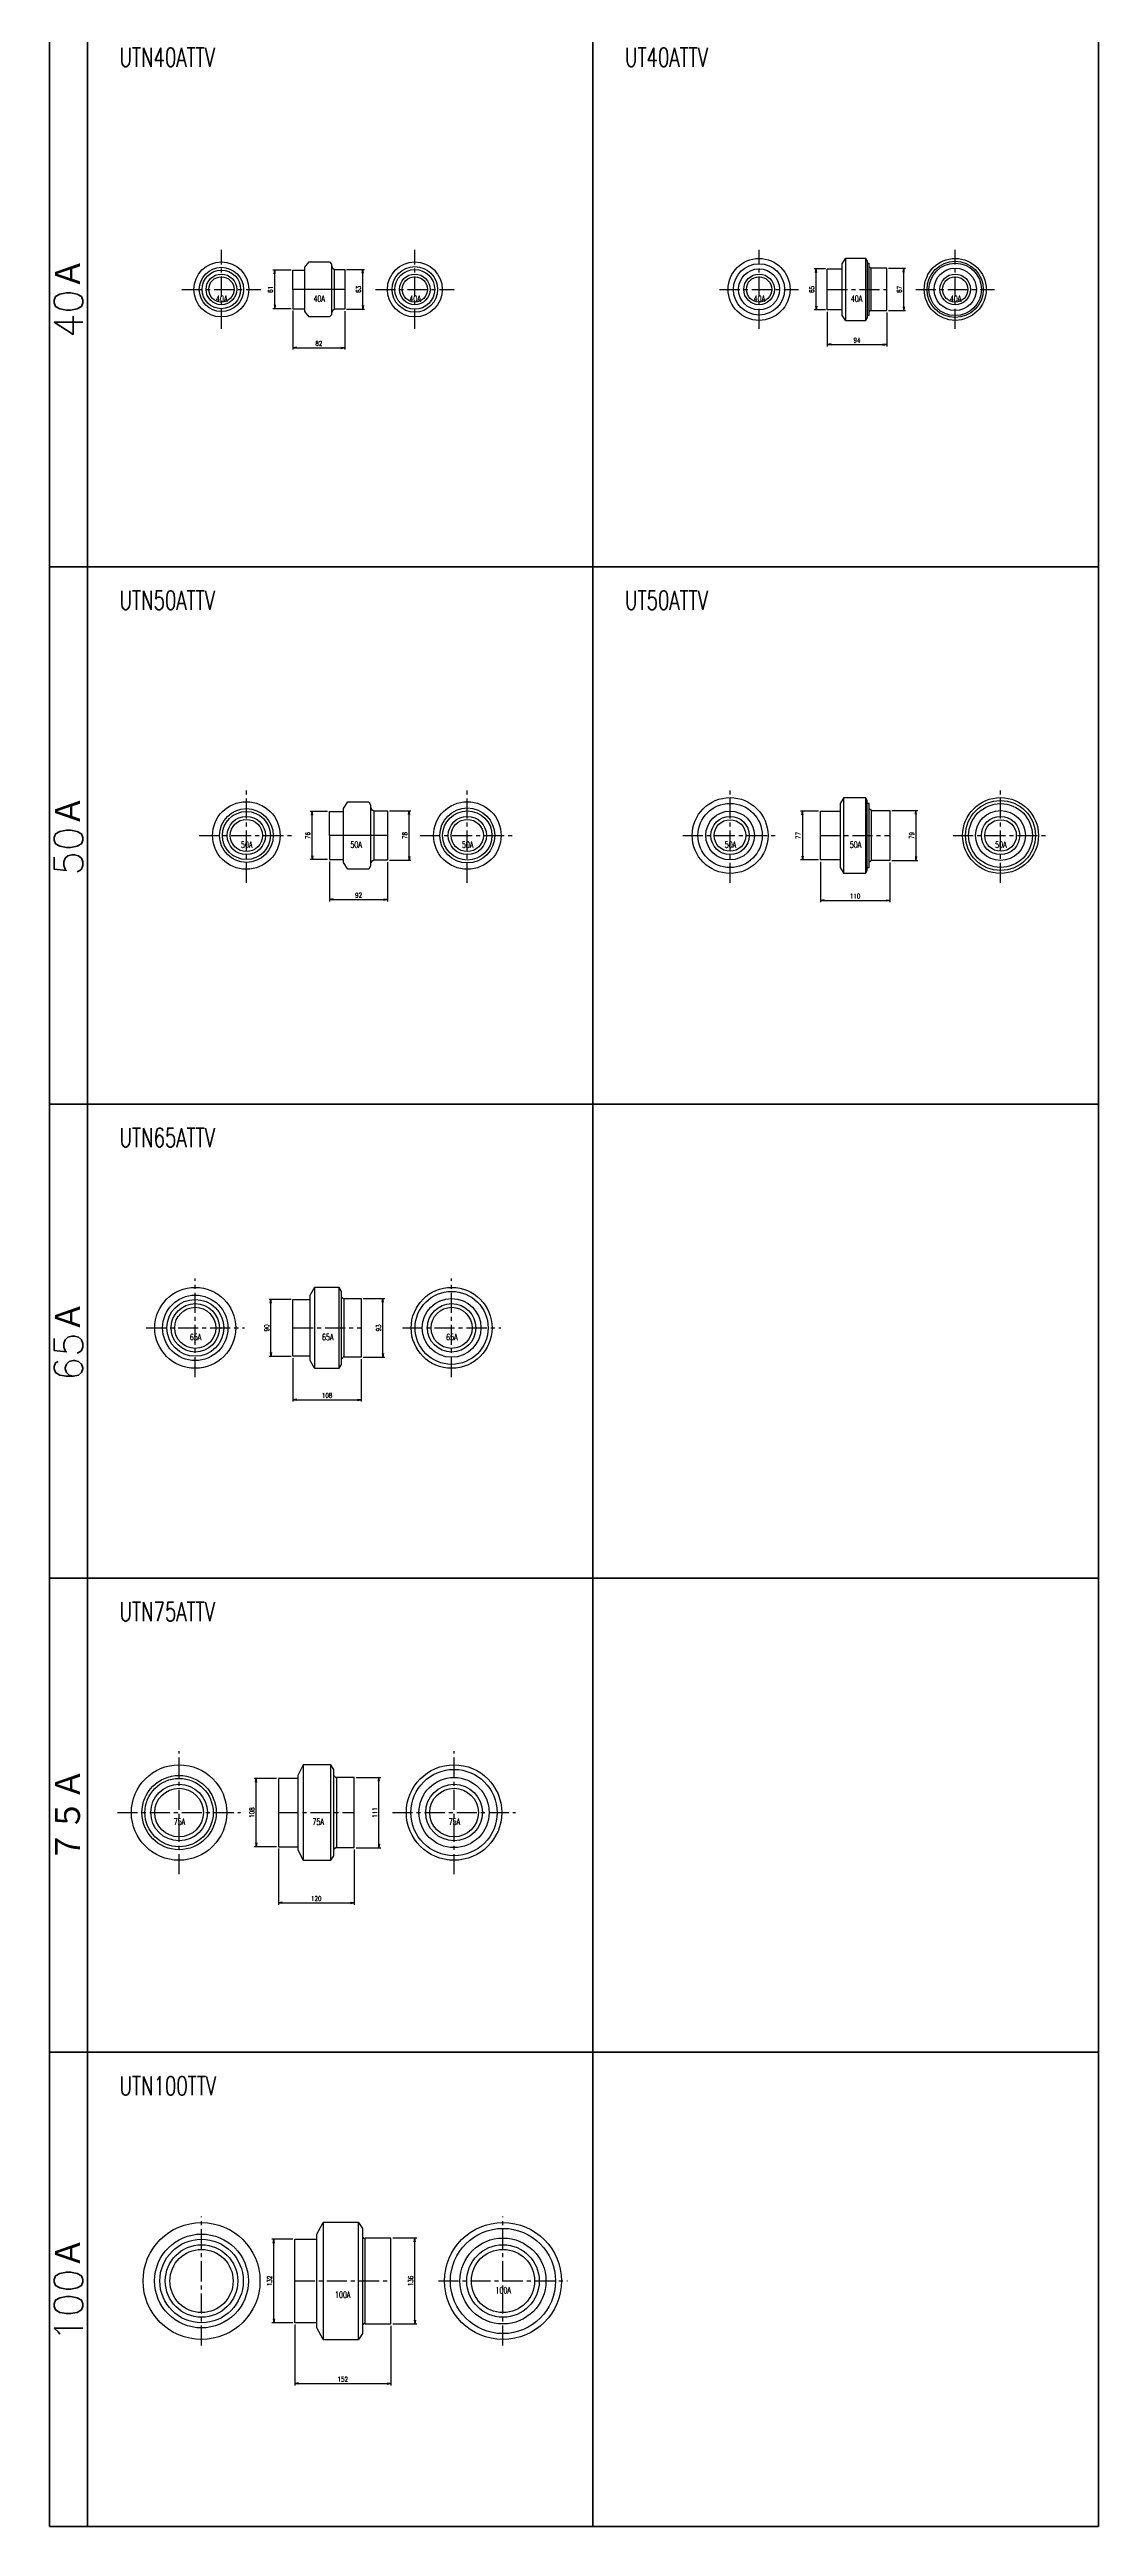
# Model space of a CAD drawing. Header units: millimetres. Extents: x 1711 to 90196, y -23291 to 8516.
# Drawn here: x 9511 to 11171, y -19154 to -15236 of the extents above; entities that cross this region are included whole.
import ezdxf

# ---------------------------------------------------------------- set-up
doc = ezdxf.new("R2010")
doc.units = ezdxf.units.MM
doc.header["$PDMODE"] = 35
doc.linetypes.add('CENTER', pattern=[50.8, 31.75, -6.35, 6.35, -6.35])
for name, color, linetype in [('CEN', 2, 'CENTER'), ('寸法', 2, 'Continuous'), ('配管-CVP', 4, 'Continuous')]:
    doc.layers.add(name, color=color, linetype=linetype)
doc.layers.add('line', color=153, linetype='Continuous', lineweight=50)
doc.styles.add('kpk', font='romans.shx', dxfattribs={"width": 0.7, "bigfont": 'extfont2.shx'})
doc.styles.get("Standard").update_dxf_attribs({"font": 'romans.shx', "bigfont": 'extfont.shx'})
doc.dimstyles.new('KPK-3', dxfattribs={"dimscale": 3, "dimtxt": 2.5, "dimasz": 2, "dimexe": 1, "dimexo": 1, "dimgap": 1, "dimtad": 3, "dimdec": 1, "dimdsep": 46, "dimtxsty": 'kpk', "dimblk": 'OPEN', "dimcen": 2.5, "dimclrd": 2, "dimclre": 2, "dimclrt": 4, "dimadec": 1, "dimazin": 2, "dimtfac": 1, "dimtdec": 1, "dimtmove": 0, "dimatfit": 2, "dimldrblk": 'OPEN', "dimfxl": 0, "dimlwd": -1, "dimlwe": -1, "dimarcsym": 0})

# ---------------------------------------------------------------- blocks, each defined once
blk = doc.blocks.new('_Open')
at = {"color": 0, "linetype": 'ByBlock', "lineweight": -2}
for p, q in [((-1, 0.17), (0, 0)), ((-1, -0.17), (0, 0)), ((0, 0), (-1, 0))]:
    blk.add_line(p, q, dxfattribs=at)
blk = doc.blocks.new('*D3090')
at = {"layer": 'Defpoints', "color": 0, "transparency": 16777216}
for p in [(9867, -15584.5), (9895.9, -15584.5), (9895.9, -15645.5)]:
    blk.add_point(p, dxfattribs=at)
at = {"layer": '寸法', "color": 2, "transparency": 16777216}
for p, q in [((9892.9, -15584.5), (9864, -15584.5)), ((9867, -15639.5), (9867, -15590.5)), ((9892.9, -15645.5), (9864, -15645.5))]:
    blk.add_line(p, q, dxfattribs=at)
at = {"layer": '寸法', "color": 2, "transparency": 16777216, "xscale": 6, "yscale": 6, "zscale": 6}
for p, rotation in [((9867, -15584.5), 90), ((9867, -15645.5), 270)]:
    blk.add_blockref('_Open', p, dxfattribs=dict(at, rotation=rotation))
at = {"layer": '寸法', "color": 4, "transparency": 16777216, "insert": (9860.2, -15615), "char_height": 7.5, "attachment_point": 5, "rotation": 90, "style": 'kpk', "bg_fill": 3, "box_fill_scale": 1.1, "bg_fill_color": 256, "bg_fill_true_color": 13158600, "bg_fill_transparency": 0}
blk.add_mtext('61', dxfattribs=at)
blk = doc.blocks.new('*D3091')
at = {"layer": 'Defpoints', "color": 0, "transparency": 16777216}
for p in [(9977.9, -15583.5), (10006.4, -15583.5), (9977.9, -15646.5)]:
    blk.add_point(p, dxfattribs=at)
at = {"layer": '寸法', "color": 2, "transparency": 16777216}
for p, q in [((9980.9, -15583.5), (10009.4, -15583.5)), ((10006.4, -15640.5), (10006.4, -15589.5)), ((9980.9, -15646.5), (10009.4, -15646.5))]:
    blk.add_line(p, q, dxfattribs=at)
at = {"layer": '寸法', "color": 2, "transparency": 16777216, "xscale": 6, "yscale": 6, "zscale": 6}
for p, rotation in [((10006.4, -15583.5), 90), ((10006.4, -15646.5), 270)]:
    blk.add_blockref('_Open', p, dxfattribs=dict(at, rotation=rotation))
at = {"layer": '寸法', "color": 4, "transparency": 16777216, "insert": (9999.6, -15615), "char_height": 7.5, "attachment_point": 5, "rotation": 90, "style": 'kpk', "bg_fill": 3, "box_fill_scale": 1.1, "bg_fill_color": 256, "bg_fill_true_color": 13158600, "bg_fill_transparency": 0}
blk.add_mtext('63', dxfattribs=at)
blk = doc.blocks.new('*D3092')
at = {"layer": 'Defpoints', "color": 0, "transparency": 16777216}
for p in [(9895.9, -15645.5), (9977.9, -15646.5), (9977.9, -15707.3)]:
    blk.add_point(p, dxfattribs=at)
at = {"layer": '寸法', "color": 2, "transparency": 16777216}
for p, q in [((9895.9, -15648.5), (9895.9, -15710.3)), ((9977.9, -15649.5), (9977.9, -15710.3)), ((9901.9, -15707.3), (9971.9, -15707.3))]:
    blk.add_line(p, q, dxfattribs=at)
at = {"layer": '寸法', "color": 2, "transparency": 16777216, "xscale": 6, "yscale": 6, "zscale": 6, "rotation": 180}
blk.add_blockref('_Open', (9895.9, -15707.3), dxfattribs=at)
at = {"layer": '寸法', "color": 2, "transparency": 16777216, "xscale": 6, "yscale": 6, "zscale": 6}
blk.add_blockref('_Open', (9977.9, -15707.3), dxfattribs=at)
at = {"layer": '寸法', "color": 4, "transparency": 16777216, "insert": (9936.9, -15700.5), "char_height": 7.5, "attachment_point": 5, "style": 'kpk', "bg_fill": 3, "box_fill_scale": 1.1, "bg_fill_color": 256, "bg_fill_true_color": 13158600, "bg_fill_transparency": 0}
blk.add_mtext('82', dxfattribs=at)
blk = doc.blocks.new('*D3093')
at = {"layer": 'Defpoints', "color": 0, "transparency": 16777216}
for p in [(9926.3, -16440.8), (9953.8, -16440.8), (9953.8, -16516.8)]:
    blk.add_point(p, dxfattribs=at)
at = {"layer": '寸法', "color": 2, "transparency": 16777216}
for p, q in [((9950.8, -16440.8), (9923.3, -16440.8)), ((9926.3, -16510.8), (9926.3, -16446.8)), ((9950.8, -16516.8), (9923.3, -16516.8))]:
    blk.add_line(p, q, dxfattribs=at)
at = {"layer": '寸法', "color": 2, "transparency": 16777216, "xscale": 6, "yscale": 6, "zscale": 6}
for p, rotation in [((9926.3, -16440.8), 90), ((9926.3, -16516.8), 270)]:
    blk.add_blockref('_Open', p, dxfattribs=dict(at, rotation=rotation))
at = {"layer": '寸法', "color": 4, "transparency": 16777216, "insert": (9919.5, -16478.8), "char_height": 7.5, "attachment_point": 5, "rotation": 90, "style": 'kpk', "bg_fill": 3, "box_fill_scale": 1.1, "bg_fill_color": 256, "bg_fill_true_color": 13158600, "bg_fill_transparency": 0}
blk.add_mtext('76', dxfattribs=at)
blk = doc.blocks.new('*D3094')
at = {"layer": 'Defpoints', "color": 0, "transparency": 16777216}
for p in [(10045.8, -16439.8), (10079.7, -16439.8), (10045.8, -16517.8)]:
    blk.add_point(p, dxfattribs=at)
at = {"layer": '寸法', "color": 2, "transparency": 16777216}
for p, q in [((10048.8, -16439.8), (10082.7, -16439.8)), ((10079.7, -16511.8), (10079.7, -16445.8)), ((10048.8, -16517.8), (10082.7, -16517.8))]:
    blk.add_line(p, q, dxfattribs=at)
at = {"layer": '寸法', "color": 2, "transparency": 16777216, "xscale": 6, "yscale": 6, "zscale": 6}
for p, rotation in [((10079.7, -16439.8), 90), ((10079.7, -16517.8), 270)]:
    blk.add_blockref('_Open', p, dxfattribs=dict(at, rotation=rotation))
at = {"layer": '寸法', "color": 4, "transparency": 16777216, "insert": (10072.9, -16478.8), "char_height": 7.5, "attachment_point": 5, "rotation": 90, "style": 'kpk', "bg_fill": 3, "box_fill_scale": 1.1, "bg_fill_color": 256, "bg_fill_true_color": 13158600, "bg_fill_transparency": 0}
blk.add_mtext('78', dxfattribs=at)
blk = doc.blocks.new('*D3095')
at = {"layer": 'Defpoints', "color": 0, "transparency": 16777216}
for p in [(9953.8, -16516.8), (10045.8, -16517.8), (10045.8, -16580.1)]:
    blk.add_point(p, dxfattribs=at)
at = {"layer": '寸法', "color": 2, "transparency": 16777216}
for p, q in [((9953.8, -16519.8), (9953.8, -16583.1)), ((10045.8, -16520.8), (10045.8, -16583.1)), ((9959.8, -16580.1), (10039.8, -16580.1))]:
    blk.add_line(p, q, dxfattribs=at)
at = {"layer": '寸法', "color": 2, "transparency": 16777216, "xscale": 6, "yscale": 6, "zscale": 6, "rotation": 180}
blk.add_blockref('_Open', (9953.8, -16580.1), dxfattribs=at)
at = {"layer": '寸法', "color": 2, "transparency": 16777216, "xscale": 6, "yscale": 6, "zscale": 6}
blk.add_blockref('_Open', (10045.8, -16580.1), dxfattribs=at)
at = {"layer": '寸法', "color": 4, "transparency": 16777216, "insert": (9999.8, -16573.3), "char_height": 7.5, "attachment_point": 5, "style": 'kpk', "bg_fill": 3, "box_fill_scale": 1.1, "bg_fill_color": 256, "bg_fill_true_color": 13158600, "bg_fill_transparency": 0}
blk.add_mtext('92', dxfattribs=at)
blk = doc.blocks.new('*D3298')
at = {"layer": 'Defpoints', "color": 0, "transparency": 16777216}
for p in [(9861.1, -17212.7), (9895.9, -17212.7), (9895.9, -17302.7)]:
    blk.add_point(p, dxfattribs=at)
at = {"layer": '寸法', "color": 2, "transparency": 16777216}
for p, q in [((9892.9, -17212.7), (9858.1, -17212.7)), ((9861.1, -17296.7), (9861.1, -17218.7)), ((9892.9, -17302.7), (9858.1, -17302.7))]:
    blk.add_line(p, q, dxfattribs=at)
at = {"layer": '寸法', "color": 2, "transparency": 16777216, "xscale": 6, "yscale": 6, "zscale": 6}
for p, rotation in [((9861.1, -17212.7), 90), ((9861.1, -17302.7), 270)]:
    blk.add_blockref('_Open', p, dxfattribs=dict(at, rotation=rotation))
at = {"layer": '寸法', "color": 4, "transparency": 16777216, "insert": (9854.4, -17257.7), "char_height": 7.5, "attachment_point": 5, "rotation": 90, "style": 'kpk', "bg_fill": 3, "box_fill_scale": 1.1, "bg_fill_color": 256, "bg_fill_true_color": 13158600, "bg_fill_transparency": 0}
blk.add_mtext('90', dxfattribs=at)
blk = doc.blocks.new('*D3299')
at = {"layer": 'Defpoints', "color": 0, "transparency": 16777216}
for p in [(10003.9, -17211.2), (10038.3, -17211.2), (10003.9, -17304.2)]:
    blk.add_point(p, dxfattribs=at)
at = {"layer": '寸法', "color": 2, "transparency": 16777216}
for p, q in [((10006.9, -17211.2), (10041.3, -17211.2)), ((10038.3, -17298.2), (10038.3, -17217.2)), ((10006.9, -17304.2), (10041.3, -17304.2))]:
    blk.add_line(p, q, dxfattribs=at)
at = {"layer": '寸法', "color": 2, "transparency": 16777216, "xscale": 6, "yscale": 6, "zscale": 6}
for p, rotation in [((10038.3, -17211.2), 90), ((10038.3, -17304.2), 270)]:
    blk.add_blockref('_Open', p, dxfattribs=dict(at, rotation=rotation))
at = {"layer": '寸法', "color": 4, "transparency": 16777216, "insert": (10031.5, -17257.7), "char_height": 7.5, "attachment_point": 5, "rotation": 90, "style": 'kpk', "bg_fill": 3, "box_fill_scale": 1.1, "bg_fill_color": 256, "bg_fill_true_color": 13158600, "bg_fill_transparency": 0}
blk.add_mtext('93', dxfattribs=at)
blk = doc.blocks.new('*D3096')
at = {"layer": 'Defpoints', "color": 0, "transparency": 16777216}
for p in [(9895.9, -17302.7), (10003.9, -17304.2), (10003.9, -17371.3)]:
    blk.add_point(p, dxfattribs=at)
at = {"layer": '寸法', "color": 2, "transparency": 16777216}
for p, q in [((9895.9, -17305.7), (9895.9, -17374.3)), ((10003.9, -17307.2), (10003.9, -17374.3)), ((9901.9, -17371.3), (9997.9, -17371.3))]:
    blk.add_line(p, q, dxfattribs=at)
at = {"layer": '寸法', "color": 2, "transparency": 16777216, "xscale": 6, "yscale": 6, "zscale": 6, "rotation": 180}
blk.add_blockref('_Open', (9895.9, -17371.3), dxfattribs=at)
at = {"layer": '寸法', "color": 2, "transparency": 16777216, "xscale": 6, "yscale": 6, "zscale": 6}
blk.add_blockref('_Open', (10003.9, -17371.3), dxfattribs=at)
at = {"layer": '寸法', "color": 4, "transparency": 16777216, "insert": (9949.9, -17364.6), "char_height": 7.5, "attachment_point": 5, "style": 'kpk', "bg_fill": 3, "box_fill_scale": 1.1, "bg_fill_color": 256, "bg_fill_true_color": 13158600, "bg_fill_transparency": 0}
blk.add_mtext('108', dxfattribs=at)
blk = doc.blocks.new('*D3300')
at = {"layer": 'Defpoints', "color": 0, "transparency": 16777216}
for p in [(9872.8, -18078.4), (9992.8, -18079.9), (9992.8, -18167.2)]:
    blk.add_point(p, dxfattribs=at)
at = {"layer": '寸法', "color": 2, "transparency": 16777216}
for p, q in [((9872.8, -18081.4), (9872.8, -18170.2)), ((9992.8, -18082.9), (9992.8, -18170.2)), ((9878.8, -18167.2), (9986.8, -18167.2))]:
    blk.add_line(p, q, dxfattribs=at)
at = {"layer": '寸法', "color": 2, "transparency": 16777216, "xscale": 6, "yscale": 6, "zscale": 6, "rotation": 180}
blk.add_blockref('_Open', (9872.8, -18167.2), dxfattribs=at)
at = {"layer": '寸法', "color": 2, "transparency": 16777216, "xscale": 6, "yscale": 6, "zscale": 6}
blk.add_blockref('_Open', (9992.8, -18167.2), dxfattribs=at)
at = {"layer": '寸法', "color": 4, "transparency": 16777216, "insert": (9932.8, -18160.4), "char_height": 7.5, "attachment_point": 5, "style": 'kpk', "bg_fill": 3, "box_fill_scale": 1.1, "bg_fill_color": 256, "bg_fill_true_color": 13158600, "bg_fill_transparency": 0}
blk.add_mtext('120', dxfattribs=at)
blk = doc.blocks.new('*D3301')
at = {"layer": 'Defpoints', "color": 0, "transparency": 16777216}
for p in [(9837.8, -17970.4), (9872.8, -17970.4), (9872.8, -18078.4)]:
    blk.add_point(p, dxfattribs=at)
at = {"layer": '寸法', "color": 2, "transparency": 16777216}
for p, q in [((9869.8, -17970.4), (9834.8, -17970.4)), ((9837.8, -18072.4), (9837.8, -17976.4)), ((9869.8, -18078.4), (9834.8, -18078.4))]:
    blk.add_line(p, q, dxfattribs=at)
at = {"layer": '寸法', "color": 2, "transparency": 16777216, "xscale": 6, "yscale": 6, "zscale": 6}
for p, rotation in [((9837.8, -17970.4), 90), ((9837.8, -18078.4), 270)]:
    blk.add_blockref('_Open', p, dxfattribs=dict(at, rotation=rotation))
at = {"layer": '寸法', "color": 4, "transparency": 16777216, "insert": (9831, -18024.4), "char_height": 7.5, "attachment_point": 5, "rotation": 90, "style": 'kpk', "bg_fill": 3, "box_fill_scale": 1.1, "bg_fill_color": 256, "bg_fill_true_color": 13158600, "bg_fill_transparency": 0}
blk.add_mtext('108', dxfattribs=at)
blk = doc.blocks.new('*D3302')
at = {"layer": 'Defpoints', "color": 0, "transparency": 16777216}
for p in [(9992.8, -17968.9), (10032.1, -17968.9), (9992.8, -18079.9)]:
    blk.add_point(p, dxfattribs=at)
at = {"layer": '寸法', "color": 2, "transparency": 16777216}
for p, q in [((9995.8, -17968.9), (10035.1, -17968.9)), ((10032.1, -18073.9), (10032.1, -17974.9)), ((9995.8, -18079.9), (10035.1, -18079.9))]:
    blk.add_line(p, q, dxfattribs=at)
at = {"layer": '寸法', "color": 2, "transparency": 16777216, "xscale": 6, "yscale": 6, "zscale": 6}
for p, rotation in [((10032.1, -17968.9), 90), ((10032.1, -18079.9), 270)]:
    blk.add_blockref('_Open', p, dxfattribs=dict(at, rotation=rotation))
at = {"layer": '寸法', "color": 4, "transparency": 16777216, "insert": (10025.4, -18024.4), "char_height": 7.5, "attachment_point": 5, "rotation": 90, "style": 'kpk', "bg_fill": 3, "box_fill_scale": 1.1, "bg_fill_color": 256, "bg_fill_true_color": 13158600, "bg_fill_transparency": 0}
blk.add_mtext('111', dxfattribs=at)
blk = doc.blocks.new('*D3303')
at = {"layer": 'Defpoints', "color": 0, "transparency": 16777216}
for p in [(9898.8, -18831.3), (10050.8, -18833.3), (10050.8, -18927.6)]:
    blk.add_point(p, dxfattribs=at)
at = {"layer": '寸法', "color": 2, "transparency": 16777216}
for p, q in [((9898.8, -18834.3), (9898.8, -18930.6)), ((10050.8, -18836.3), (10050.8, -18930.6)), ((9904.8, -18927.6), (10044.8, -18927.6))]:
    blk.add_line(p, q, dxfattribs=at)
at = {"layer": '寸法', "color": 2, "transparency": 16777216, "xscale": 6, "yscale": 6, "zscale": 6, "rotation": 180}
blk.add_blockref('_Open', (9898.8, -18927.6), dxfattribs=at)
at = {"layer": '寸法', "color": 2, "transparency": 16777216, "xscale": 6, "yscale": 6, "zscale": 6}
blk.add_blockref('_Open', (10050.8, -18927.6), dxfattribs=at)
at = {"layer": '寸法', "color": 4, "transparency": 16777216, "insert": (9974.8, -18920.8), "char_height": 7.5, "attachment_point": 5, "style": 'kpk', "bg_fill": 3, "box_fill_scale": 1.1, "bg_fill_color": 256, "bg_fill_true_color": 13158600, "bg_fill_transparency": 0}
blk.add_mtext('152', dxfattribs=at)
blk = doc.blocks.new('*D3304')
at = {"layer": 'Defpoints', "color": 0, "transparency": 16777216}
for p in [(9865.7, -18699.3), (9898.8, -18699.3), (9898.8, -18831.3)]:
    blk.add_point(p, dxfattribs=at)
at = {"layer": '寸法', "color": 2, "transparency": 16777216}
for p, q in [((9895.8, -18699.3), (9862.7, -18699.3)), ((9865.7, -18825.3), (9865.7, -18705.3)), ((9895.8, -18831.3), (9862.7, -18831.3))]:
    blk.add_line(p, q, dxfattribs=at)
at = {"layer": '寸法', "color": 2, "transparency": 16777216, "xscale": 6, "yscale": 6, "zscale": 6}
for p, rotation in [((9865.7, -18699.3), 90), ((9865.7, -18831.3), 270)]:
    blk.add_blockref('_Open', p, dxfattribs=dict(at, rotation=rotation))
at = {"layer": '寸法', "color": 4, "transparency": 16777216, "insert": (9859, -18765.3), "char_height": 7.5, "attachment_point": 5, "rotation": 90, "style": 'kpk', "bg_fill": 3, "box_fill_scale": 1.1, "bg_fill_color": 256, "bg_fill_true_color": 13158600, "bg_fill_transparency": 0}
blk.add_mtext('132', dxfattribs=at)
blk = doc.blocks.new('*D3305')
at = {"layer": 'Defpoints', "color": 0, "transparency": 16777216}
for p in [(10050.8, -18697.3), (10088.9, -18697.3), (10050.8, -18833.3)]:
    blk.add_point(p, dxfattribs=at)
at = {"layer": '寸法', "color": 2, "transparency": 16777216}
for p, q in [((10053.8, -18697.3), (10091.9, -18697.3)), ((10088.9, -18827.3), (10088.9, -18703.3)), ((10053.8, -18833.3), (10091.9, -18833.3))]:
    blk.add_line(p, q, dxfattribs=at)
at = {"layer": '寸法', "color": 2, "transparency": 16777216, "xscale": 6, "yscale": 6, "zscale": 6}
for p, rotation in [((10088.9, -18697.3), 90), ((10088.9, -18833.3), 270)]:
    blk.add_blockref('_Open', p, dxfattribs=dict(at, rotation=rotation))
at = {"layer": '寸法', "color": 4, "transparency": 16777216, "insert": (10082.2, -18765.3), "char_height": 7.5, "attachment_point": 5, "rotation": 90, "style": 'kpk', "bg_fill": 3, "box_fill_scale": 1.1, "bg_fill_color": 256, "bg_fill_true_color": 13158600, "bg_fill_transparency": 0}
blk.add_mtext('136', dxfattribs=at)
blk = doc.blocks.new('*D3290')
at = {"layer": 'Defpoints', "color": 0, "transparency": 16777216}
for p in [(10723.7, -15582.5), (10741.5, -15582.5), (10741.5, -15647.5)]:
    blk.add_point(p, dxfattribs=at)
at = {"layer": '寸法', "color": 2, "transparency": 16777216}
for p, q in [((10738.5, -15582.5), (10720.7, -15582.5)), ((10723.7, -15641.5), (10723.7, -15588.5)), ((10738.5, -15647.5), (10720.7, -15647.5))]:
    blk.add_line(p, q, dxfattribs=at)
at = {"layer": '寸法', "color": 2, "transparency": 16777216, "xscale": 6, "yscale": 6, "zscale": 6}
for p, rotation in [((10723.7, -15582.5), 90), ((10723.7, -15647.5), 270)]:
    blk.add_blockref('_Open', p, dxfattribs=dict(at, rotation=rotation))
at = {"layer": '寸法', "color": 4, "transparency": 16777216, "insert": (10717, -15615), "char_height": 7.5, "attachment_point": 5, "rotation": 90, "style": 'kpk', "bg_fill": 3, "box_fill_scale": 1.1, "bg_fill_color": 256, "bg_fill_true_color": 13158600, "bg_fill_transparency": 0}
blk.add_mtext('65', dxfattribs=at)
blk = doc.blocks.new('*D3291')
at = {"layer": 'Defpoints', "color": 0, "transparency": 16777216}
for p in [(10835.5, -15581.5), (10862.4, -15581.5), (10835.5, -15648.5)]:
    blk.add_point(p, dxfattribs=at)
at = {"layer": '寸法', "color": 2, "transparency": 16777216}
for p, q in [((10838.5, -15581.5), (10865.4, -15581.5)), ((10862.4, -15642.5), (10862.4, -15587.5)), ((10838.5, -15648.5), (10865.4, -15648.5))]:
    blk.add_line(p, q, dxfattribs=at)
at = {"layer": '寸法', "color": 2, "transparency": 16777216, "xscale": 6, "yscale": 6, "zscale": 6}
for p, rotation in [((10862.4, -15581.5), 90), ((10862.4, -15648.5), 270)]:
    blk.add_blockref('_Open', p, dxfattribs=dict(at, rotation=rotation))
at = {"layer": '寸法', "color": 4, "transparency": 16777216, "insert": (10855.7, -15615), "char_height": 7.5, "attachment_point": 5, "rotation": 90, "style": 'kpk', "bg_fill": 3, "box_fill_scale": 1.1, "bg_fill_color": 256, "bg_fill_true_color": 13158600, "bg_fill_transparency": 0}
blk.add_mtext('67', dxfattribs=at)
blk = doc.blocks.new('*D3292')
at = {"layer": 'Defpoints', "color": 0, "transparency": 16777216}
for p in [(10741.5, -15647.5), (10835.5, -15648.5), (10835.5, -15702.3)]:
    blk.add_point(p, dxfattribs=at)
at = {"layer": '寸法', "color": 2, "transparency": 16777216}
for p, q in [((10741.5, -15650.5), (10741.5, -15705.3)), ((10835.5, -15651.5), (10835.5, -15705.3)), ((10747.5, -15702.3), (10829.5, -15702.3))]:
    blk.add_line(p, q, dxfattribs=at)
at = {"layer": '寸法', "color": 2, "transparency": 16777216, "xscale": 6, "yscale": 6, "zscale": 6, "rotation": 180}
blk.add_blockref('_Open', (10741.5, -15702.3), dxfattribs=at)
at = {"layer": '寸法', "color": 2, "transparency": 16777216, "xscale": 6, "yscale": 6, "zscale": 6}
blk.add_blockref('_Open', (10835.5, -15702.3), dxfattribs=at)
at = {"layer": '寸法', "color": 4, "transparency": 16777216, "insert": (10788.5, -15695.6), "char_height": 7.5, "attachment_point": 5, "style": 'kpk', "bg_fill": 3, "box_fill_scale": 1.1, "bg_fill_color": 256, "bg_fill_true_color": 13158600, "bg_fill_transparency": 0}
blk.add_mtext('94', dxfattribs=at)
blk = doc.blocks.new('*D3293')
at = {"layer": 'Defpoints', "color": 0, "transparency": 16777216}
for p in [(10730.6, -16440.3), (10702.2, -16517.3), (10730.6, -16517.3)]:
    blk.add_point(p, dxfattribs=at)
at = {"layer": '寸法', "color": 2, "transparency": 16777216}
for p, q in [((10727.6, -16440.3), (10699.2, -16440.3)), ((10702.2, -16446.3), (10702.2, -16511.3)), ((10727.6, -16517.3), (10699.2, -16517.3))]:
    blk.add_line(p, q, dxfattribs=at)
at = {"layer": '寸法', "color": 2, "transparency": 16777216, "xscale": 6, "yscale": 6, "zscale": 6}
for p, rotation in [((10702.2, -16440.3), 90), ((10702.2, -16517.3), 270)]:
    blk.add_blockref('_Open', p, dxfattribs=dict(at, rotation=rotation))
at = {"layer": '寸法', "color": 4, "transparency": 16777216, "insert": (10695.5, -16478.8), "char_height": 7.5, "attachment_point": 5, "rotation": 90, "style": 'kpk', "bg_fill": 3, "box_fill_scale": 1.1, "bg_fill_color": 256, "bg_fill_true_color": 13158600, "bg_fill_transparency": 0}
blk.add_mtext('77', dxfattribs=at)
blk = doc.blocks.new('*D3294')
at = {"layer": 'Defpoints', "color": 0, "transparency": 16777216}
for p in [(10840.6, -16439.3), (10840.6, -16518.3), (10881.9, -16518.3)]:
    blk.add_point(p, dxfattribs=at)
at = {"layer": '寸法', "color": 2, "transparency": 16777216}
for p, q in [((10843.6, -16439.3), (10884.9, -16439.3)), ((10881.9, -16445.3), (10881.9, -16512.3)), ((10843.6, -16518.3), (10884.9, -16518.3))]:
    blk.add_line(p, q, dxfattribs=at)
at = {"layer": '寸法', "color": 2, "transparency": 16777216, "xscale": 6, "yscale": 6, "zscale": 6}
for p, rotation in [((10881.9, -16439.3), 90), ((10881.9, -16518.3), 270)]:
    blk.add_blockref('_Open', p, dxfattribs=dict(at, rotation=rotation))
at = {"layer": '寸法', "color": 4, "transparency": 16777216, "insert": (10875.1, -16478.8), "char_height": 7.5, "attachment_point": 5, "rotation": 90, "style": 'kpk', "bg_fill": 3, "box_fill_scale": 1.1, "bg_fill_color": 256, "bg_fill_true_color": 13158600, "bg_fill_transparency": 0}
blk.add_mtext('79', dxfattribs=at)
blk = doc.blocks.new('*D3295')
at = {"layer": 'Defpoints', "color": 0, "transparency": 16777216}
for p in [(10730.6, -16517.3), (10840.6, -16518.3), (10840.6, -16581.4)]:
    blk.add_point(p, dxfattribs=at)
at = {"layer": '寸法', "color": 2, "transparency": 16777216}
for p, q in [((10730.6, -16520.3), (10730.6, -16584.4)), ((10840.6, -16521.3), (10840.6, -16584.4)), ((10736.6, -16581.4), (10834.6, -16581.4))]:
    blk.add_line(p, q, dxfattribs=at)
at = {"layer": '寸法', "color": 2, "transparency": 16777216, "xscale": 6, "yscale": 6, "zscale": 6, "rotation": 180}
blk.add_blockref('_Open', (10730.6, -16581.4), dxfattribs=at)
at = {"layer": '寸法', "color": 2, "transparency": 16777216, "xscale": 6, "yscale": 6, "zscale": 6}
blk.add_blockref('_Open', (10840.6, -16581.4), dxfattribs=at)
at = {"layer": '寸法', "color": 4, "transparency": 16777216, "insert": (10785.6, -16574.6), "char_height": 7.5, "attachment_point": 5, "style": 'kpk', "bg_fill": 3, "box_fill_scale": 1.1, "bg_fill_color": 256, "bg_fill_true_color": 13158600, "bg_fill_transparency": 0}
blk.add_mtext('110', dxfattribs=at)
blk = doc.blocks.new('A$Cf9a6ef9b')
at = {"layer": 'line'}
for p, q in [((60, 0), (60, -7460)), ((860, -100), (860, -7460)), ((0, -4360), (1660, -4360)), ((0, -5210), (1660, -5210)), ((0, -5960), (1660, -5960)), ((0, -6710), (1660, -6710))]:
    blk.add_line(p, q, dxfattribs=at)
blk.add_lwpolyline([(0, 0), (1660, 0), (1660, -7460), (0, -7460), (0, 0), (60, -160)], dxfattribs=at)
at = {"layer": 'line', "char_height": 30, "attachment_point": 4}
for s, insert in [('{\\W0.7;UTN40ATTV}', (110.7, -3554.1)), ('{\\W0.7;UT40ATTV}', (910.7, -3554.1)), ('{\\W0.7;UTN50ATTV}', (110.7, -4413)), ('{\\W0.7;UT50ATTV}', (910.7, -4413)), ('{\\W0.7;UTN65ATTV}', (110.7, -5263)), ('{\\W0.7;UTN75ATTV}', (110.7, -6013)), ('{\\W0.7;UTN100TTV}', (110.7, -6763))]:
    blk.add_mtext(s, dxfattribs=dict(at, insert=insert))
at = {"layer": 'line', "char_height": 45, "attachment_point": 5, "rotation": 90}
for s, insert in [('40Ａ', (30, -3935)), ('50Ａ', (30, -4785)), ('65Ａ', (30, -5585)), ('７５Ａ', (30, -6335)), ('100Ａ', (30, -7085))]:
    blk.add_mtext(s, dxfattribs=dict(at, insert=insert))

msp = doc.modelspace()

# ---------------------------------------------------------------- linework, layer by layer
at = {"layer": 'CEN'}
for p, q in [((9782.6822, -15677.3692), (9782.6822, -15552.6292)), ((10088.7927, -15677.3692), (10088.7927, -15552.6292)), ((10633.5357, -15677.3692), (10633.5357, -15552.6292)), ((10943.9647, -15677.3692), (10943.9647, -15552.6292)), ((9720.3122, -15614.9992), (9845.0522, -15614.9992)), ((10026.4227, -15614.9992), (10151.1627, -15614.9992)), ((10571.1657, -15614.9992), (10695.9057, -15614.9992)), ((10741.512, -15614.9992), (10835.512, -15614.9992)), ((10881.5947, -15614.9992), (11006.3347, -15614.9992)), ((9822.2033, -16553.6749), (9822.2033, -16403.9869)), ((10171.8447, -16553.6749), (10171.8447, -16403.9869)), ((10587.7035, -16553.6749), (10587.7035, -16403.9869)), ((11015.6818, -16553.6749), (11015.6818, -16403.9869)), ((9747.3593, -16478.8309), (9897.0473, -16478.8309)), ((10097.0007, -16478.8309), (10246.6887, -16478.8309)), ((10512.8595, -16478.8309), (10662.5475, -16478.8309)), ((10730.6105, -16478.8309), (10840.6105, -16478.8309)), ((10940.8378, -16478.8309), (11090.5258, -16478.8309)), ((9741.2887, -17335.5104), (9741.2887, -17179.8349)), ((10146.9994, -17335.5104), (10146.9994, -17179.8349)), ((9663.451, -17257.6726), (9819.1265, -17257.6726)), ((9895.9339, -17257.6726), (10003.9339, -17257.6726)), ((10069.1617, -17257.6726), (10224.8372, -17257.6726)), ((9715.7184, -18121.6685), (9715.7184, -17927.0741)), ((10150.8612, -18121.6685), (10150.8612, -17927.0741)), ((9618.4212, -18024.3713), (9813.0156, -18024.3713)), ((9872.8338, -18024.3713), (9992.8338, -18024.3713)), ((10053.564, -18024.3713), (10248.1584, -18024.3713)), ((9751.2428, -18867.4949), (9751.2428, -18663.1708)), ((10228.2852, -18867.4949), (10228.2852, -18663.1708)), ((9898.7581, -18765.3329), (10050.7581, -18765.3329)), ((10126.1231, -18765.3329), (10330.4472, -18765.3329))]:
    msp.add_line(p, q, dxfattribs=at)
at = {"layer": '配管-CVP', "color": 0, "linetype": 'ByBlock'}
for points in [[(10765.1745, -15647.4992), (10741.512, -15647.4992), (10741.512, -15614.9992), (10741.512, -15582.4992), (10765.1745, -15582.4992)], [(10770.5745, -15663.9992), (10765.1745, -15655.4992), (10765.1745, -15574.4992), (10770.5745, -15565.9992)], [(10802.5748, -15663.9992), (10805.1745, -15659.4492), (10805.1745, -15570.5492), (10802.5748, -15565.9992)], [(10805.1745, -15573.4992), (10807.1745, -15573.4992), (10807.1745, -15656.4992), (10805.1745, -15656.4992)], [(10810.6745, -15581.4992), (10807.1745, -15579.3742)], [(10810.6745, -15648.4992), (10807.1745, -15650.6242)], [(10761.7605, -16517.3309), (10730.6105, -16517.3309), (10730.6105, -16478.8309), (10730.6105, -16440.3309), (10761.7605, -16440.3309)], [(10767.7605, -16418.8309), (10761.7605, -16428.0018), (10761.7605, -16529.66), (10767.7605, -16538.8309)], [(10801.7605, -16538.8309), (10804.7605, -16534.0813), (10804.7605, -16423.5305), (10801.7605, -16418.8309)], [(10804.7605, -16529.2809), (10807.6105, -16529.2809), (10807.6105, -16428.3809), (10804.7605, -16428.3809)], [(10811.6105, -16439.3309), (10807.6105, -16436.8309)], [(10811.6105, -16518.3309), (10807.6105, -16520.8309)], [(9929.7711, -17321.6726), (9922.9339, -17309.4226), (9922.9339, -17205.9226), (9929.7711, -17193.6726)], [(9968.9339, -17321.6726), (9972.9339, -17315.4226), (9972.9339, -17199.9227), (9968.9339, -17193.6726)], [(9922.9339, -17302.6726), (9895.9339, -17302.6726), (9895.9339, -17257.6726), (9895.9339, -17212.6726), (9922.9339, -17212.6726)], [(9976.9339, -17212.8226), (9972.9334, -17208.3923)], [(9976.9339, -17302.5226), (9972.9334, -17306.953)], [(9903.8338, -17970.3713), (9872.8338, -17970.3713), (9872.8338, -18024.3713), (9872.8338, -18078.3713), (9903.8338, -18078.3713)], [(9912.3338, -17948.8713), (9903.8338, -17965.6213), (9903.8338, -18083.1213), (9912.3338, -18099.8713)], [(9917.5093, -18099.8713), (9955.8338, -18099.8713), (9955.8338, -17948.8713), (9912.3338, -17948.8713), (9912.3338, -18099.8713), (9955.8338, -18099.8713), (9960.8338, -18092.6213), (9960.8338, -17956.1213), (9955.8338, -17948.8713), (9917.5093, -17948.8713)], [(9964.8338, -17969.881), (9960.8338, -17965.9813)], [(9964.8338, -18078.8616), (9960.8338, -18082.7613)], [(9943.7581, -18857.8329), (9933.7581, -18839.5829), (9933.7581, -18691.0829), (9943.7581, -18672.8329)], [(9943.7581, -18672.8329), (9943.7581, -18857.8329), (9999.7581, -18857.8329), (9999.7581, -18672.8329), (9943.7581, -18672.8329)], [(9999.7581, -18672.8329), (10005.7581, -18682.0829), (10005.7581, -18848.5829), (9999.7581, -18857.8329)], [(9933.7581, -18831.3329), (9898.7581, -18831.3329), (9898.7581, -18765.3329), (9898.7581, -18699.3329), (9933.7581, -18699.3329)], [(10009.7581, -18698.9829), (10005.7581, -18695.4829)], [(10009.7581, -18831.6829), (10005.7581, -18835.1829)]]:
    msp.add_lwpolyline(points, dxfattribs=at)
for points in [[(10802.5748, -15614.9992), (10802.5748, -15565.9992), (10770.5745, -15565.9992), (10770.5745, -15663.9992), (10802.5748, -15663.9992)], [(10835.512, -15581.4992), (10810.6745, -15581.4992), (10810.6745, -15614.9992), (10810.6745, -15648.4992), (10835.512, -15648.4992), (10835.512, -15614.9992)], [(10801.7605, -16478.8309), (10801.7605, -16538.8309), (10767.7605, -16538.8309), (10767.7605, -16418.8309), (10801.7605, -16418.8309)], [(10840.6105, -16478.8309), (10840.6105, -16518.3309), (10811.6105, -16518.3309), (10811.6105, -16478.8309), (10811.6105, -16439.3309), (10840.6105, -16439.3309)], [(9929.7711, -17321.6726), (9968.9339, -17321.6726), (9968.9339, -17193.6726), (9929.7711, -17193.6726)], [(10003.9339, -17211.1726), (10003.9339, -17257.6726), (10003.9339, -17304.1726), (9976.9339, -17304.1726), (9976.9339, -17257.6726), (9976.9339, -17211.1726)], [(9992.8338, -18079.8713), (9992.8338, -18024.3713), (9992.8338, -17968.8713), (9964.8338, -17968.8713), (9964.8338, -18024.3713), (9964.8338, -18079.8713)], [(10050.7581, -18697.3329), (10009.7581, -18697.3329), (10009.7581, -18765.3329), (10009.7581, -18833.3329), (10050.7581, -18833.3329), (10050.7581, -18765.3329)]]:
    msp.add_lwpolyline(points, close=True, dxfattribs=at)
for centre, radius in [((9782.6822, -15614.9992), 43.5), ((9782.6822, -15614.9992), 35), ((9782.6822, -15614.9992), 30.5), ((9782.6822, -15614.9992), 24.23), ((10088.7927, -15614.9992), 43.5), ((10088.7927, -15614.9992), 36), ((10088.7927, -15614.9992), 31.5), ((10088.7927, -15614.9992), 24.23), ((10633.5357, -15614.9992), 49), ((10633.5357, -15614.9992), 40.5), ((10633.5357, -15614.9992), 32.5), ((10633.5357, -15614.9992), 24.25), ((10943.9647, -15614.9992), 49), ((10943.9647, -15614.9992), 44.5), ((10943.9647, -15614.9992), 41.5), ((10943.9647, -15614.9992), 33.5), ((10943.9647, -15614.9992), 24.25), ((9782.6822, -15614.9992), 20), ((10088.7927, -15614.9992), 20), ((10633.5357, -15614.9992), 20), ((10943.9647, -15614.9992), 20), ((9822.2033, -16478.8309), 53.5), ((9822.2033, -16478.8309), 42.5), ((9822.2033, -16478.8309), 38), ((9822.2033, -16478.8309), 30.28), ((9822.2033, -16478.8309), 25.5), ((10171.8447, -16478.8309), 53.5), ((10171.8447, -16478.8309), 43.5), ((10171.8447, -16478.8309), 39), ((10171.8447, -16478.8309), 30.28), ((10171.8447, -16478.8309), 25.5), ((10587.7035, -16478.8309), 60), ((10587.7035, -16478.8309), 50.8291), ((10587.7035, -16478.8309), 38.5), ((10587.7035, -16478.8309), 30.3), ((10587.7035, -16478.8309), 25), ((11015.6818, -16478.8309), 60), ((11015.6818, -16478.8309), 55.3004), ((11015.6818, -16478.8309), 50.45), ((11015.6818, -16478.8309), 39.5), ((11015.6818, -16478.8309), 30.3), ((11015.6818, -16478.8309), 25), ((9741.2887, -17257.6726), 64), ((10146.9994, -17257.6726), 64), ((10146.9994, -17257.6726), 57.7499), ((9741.2887, -17257.6726), 51.75), ((9741.2887, -17257.6726), 45), ((9741.2887, -17257.6726), 38.3), ((9741.2887, -17257.6726), 32.5), ((10146.9994, -17257.6726), 46.5), ((10146.9994, -17257.6726), 38.3), ((10146.9994, -17257.6726), 32.5), ((9715.7184, -18024.3713), 75.5), ((9715.7184, -18024.3713), 58.75), ((9715.7184, -18024.3713), 54), ((9715.7184, -18024.3713), 44.8), ((10150.8612, -18024.3713), 75.5), ((10150.8612, -18024.3713), 68.25), ((10150.8612, -18024.3713), 55.5), ((10150.8612, -18024.3713), 44.8), ((9715.7184, -18024.3713), 38.5), ((10150.8612, -18024.3713), 38.5), ((9751.2428, -18765.3329), 92.5), ((10228.2852, -18765.3329), 92.5), ((10228.2852, -18765.3329), 83.25), ((9751.2428, -18765.3329), 74.25), ((9751.2428, -18765.3329), 66), ((9751.2428, -18765.3329), 57.35), ((9751.2428, -18765.3329), 50), ((10228.2852, -18765.3329), 68), ((10228.2852, -18765.3329), 57.35), ((10228.2852, -18765.3329), 50)]:
    msp.add_circle(centre, radius, dxfattribs=at)

# ---------------------------------------------------------------- texts
at = {"layer": 'Defpoints', "color": 6, "linetype": 'ByBlock', "style": 'kpk', "width": 0.6}
for s, p in [('40A', (9774.1108, -15634.6307)), ('40A', (9928.3425, -15634.6307)), ('40A', (10080.2212, -15634.6307)), ('40A', (10624.9643, -15634.6307)), ('40A', (10778.7318, -15634.6307)), ('40A', (10935.3933, -15634.6307)), ('50A', (9813.6319, -16498.4624)), ('50A', (9986.8856, -16498.4624)), ('50A', (10163.2733, -16498.4624)), ('50A', (10579.1321, -16498.4624)), ('50A', (10776.9768, -16498.4624)), ('50A', (11007.1104, -16498.4624)), ('65A', (9732.5745, -17277.3041)), ('65A', (9941.8655, -17277.3041)), ('65A', (10138.2851, -17277.3041)), ('75A', (9707.147, -18044.0027)), ('75A', (9926.9273, -18044.0027)), ('75A', (10142.2897, -18044.0027)), ('100A', (9962.39, -18792.207)), ('100A', (10216.428, -18784.9643))]:
    msp.add_text(s, height=10, dxfattribs=at).set_placement(p)

# ---------------------------------------------------------------- next in the draw order: dimensions: what is measured, and where the dimension line sits
at = {"layer": '寸法'}
for base, p1, p2, picture, middle in [((9866.9694, -15584.4992), (9895.8898, -15645.4992), (9895.8898, -15584.4992), '*D3090', (9860.2194, -15614.9992)), ((10006.3544, -15583.4992), (9977.8898, -15646.4992), (9977.8898, -15583.4992), '*D3091', (9999.6044, -15614.9992)), ((10723.7334, -15582.4992), (10741.512, -15647.4992), (10741.512, -15582.4992), '*D3290', (10716.9834, -15614.9992)), ((10862.4346, -15581.4992), (10835.512, -15648.4992), (10835.512, -15581.4992), '*D3291', (10855.6846, -15614.9992)), ((9926.2737, -16440.8309), (9953.8083, -16516.8309), (9953.8083, -16440.8309), '*D3093', (9919.5237, -16478.8309)), ((10079.6657, -16439.8309), (10045.8083, -16517.8309), (10045.8083, -16439.8309), '*D3094', (10072.9157, -16478.8309)), ((10702.2046, -16517.3309), (10730.6105, -16440.3309), (10730.6105, -16517.3309), '*D3293', (10695.4546, -16478.8309)), ((10881.8659, -16518.3309), (10840.6105, -16439.3309), (10840.6105, -16518.3309), '*D3294', (10875.1159, -16478.8309)), ((9861.1133, -17212.6726), (9895.9339, -17302.6726), (9895.9339, -17212.6726), '*D3298', (9854.3633, -17257.6726)), ((10038.2839, -17211.1726), (10003.9339, -17304.1726), (10003.9339, -17211.1726), '*D3299', (10031.5339, -17257.6726))]:
    dim = msp.add_linear_dim(base=base, p1=p1, p2=p2, angle=90, dimstyle='KPK-3', dxfattribs=at)
    dim.commit()
    dim.dimension.update_dxf_attribs({"geometry": picture, "text_midpoint": middle})
for base, p1, p2, picture, middle in [((9992.8338, -18167.1838), (9872.8338, -18078.3713), (9992.8338, -18079.8713), '*D3300', (9932.8338, -18160.4338)), ((10050.7581, -18927.5979), (9898.7581, -18831.3329), (10050.7581, -18833.3329), '*D3303', (9974.7581, -18920.8479))]:
    dim = msp.add_linear_dim(base=base, p1=p1, p2=p2, dimstyle='KPK-3', dxfattribs=at)
    dim.commit()
    dim.dimension.update_dxf_attribs({"geometry": picture, "text_midpoint": middle})

# ---------------------------------------------------------------- next in the draw order: linework, layer by layer
at = {"layer": '配管-CVP', "color": 0, "linetype": 'ByBlock'}
for points in [[(9956.8898, -15578.9992), (9957.8898, -15578.9992), (9957.8898, -15580.7492), (9961.8898, -15583.4992), (9977.8898, -15583.4992), (9977.8898, -15614.9992), (9895.8898, -15614.9992), (9895.8898, -15584.4992), (9914.8898, -15584.4992)], [(10018.8083, -16435.3309), (10019.8083, -16435.3309), (10019.8083, -16437.0809), (10023.8083, -16439.8309), (10045.8083, -16439.8309), (10045.8083, -16478.8309), (9953.8083, -16478.8309), (9953.8083, -16440.8309), (9975.8083, -16440.8309)]]:
    msp.add_lwpolyline(points, dxfattribs=at)

# ---------------------------------------------------------------- next in the draw order: dimensions: what is measured, and where the dimension line sits
at = {"layer": '寸法'}
for base, p1, p2, picture, middle in [((9977.8898, -15707.2862), (9895.8898, -15645.4992), (9977.8898, -15646.4992), '*D3092', (9936.8898, -15700.5362)), ((10835.512, -15702.3225), (10741.512, -15647.4992), (10835.512, -15648.4992), '*D3292', (10788.512, -15695.5725)), ((10045.8083, -16580.0937), (9953.8083, -16516.8309), (10045.8083, -16517.8309), '*D3095', (9999.8083, -16573.3437)), ((10840.6105, -16581.3799), (10730.6105, -16517.3309), (10840.6105, -16518.3309), '*D3295', (10785.6105, -16574.6299)), ((10003.9339, -17371.3299), (9895.9339, -17302.6726), (10003.9339, -17304.1726), '*D3096', (9949.9339, -17364.5799))]:
    dim = msp.add_linear_dim(base=base, p1=p1, p2=p2, dimstyle='KPK-3', dxfattribs=at)
    dim.commit()
    dim.dimension.update_dxf_attribs({"geometry": picture, "text_midpoint": middle})
for base, p1, p2, picture, middle in [((9837.7645, -17970.3713), (9872.8338, -18078.3713), (9872.8338, -17970.3713), '*D3301', (9831.0145, -18024.3713)), ((10032.1016, -17968.8713), (9992.8338, -18079.8713), (9992.8338, -17968.8713), '*D3302', (10025.3516, -18024.3713)), ((9865.7155, -18699.3329), (9898.7581, -18831.3329), (9898.7581, -18699.3329), '*D3304', (9858.9655, -18765.3329)), ((10088.9027, -18697.3329), (10050.7581, -18833.3329), (10050.7581, -18697.3329), '*D3305', (10082.1527, -18765.3329))]:
    dim = msp.add_linear_dim(base=base, p1=p1, p2=p2, angle=90, dimstyle='KPK-3', dxfattribs=at)
    dim.commit()
    dim.dimension.update_dxf_attribs({"geometry": picture, "text_midpoint": middle})

# ---------------------------------------------------------------- next in the draw order: linework, layer by layer
at = {"layer": '配管-CVP', "color": 0, "linetype": 'ByBlock'}
for points in [[(9953.8898, -15658.4992), (9921.6898, -15658.4992), (9914.8898, -15649.9992), (9914.8898, -15579.9992), (9921.6898, -15571.4992), (9953.8898, -15571.4992), (9956.8898, -15574.9992), (9956.8898, -15654.9992)], [(9982.7556, -16425.3309), (10015.8083, -16425.3309), (10018.8083, -16430.3309), (10018.8083, -16527.3309), (10015.8083, -16532.3309), (9982.7556, -16532.3309), (9975.8083, -16521.3309), (9975.8083, -16436.3309)]]:
    msp.add_lwpolyline(points, close=True, dxfattribs=at)
for points in [[(9961.8898, -15646.4992), (9961.8898, -15583.4992)], [(9895.8898, -15614.9992), (9895.8898, -15645.4992), (9914.8898, -15645.4992)], [(9977.8898, -15614.9992), (9977.8898, -15646.4992), (9961.8898, -15646.4992), (9957.8898, -15649.2492), (9957.8898, -15650.9992), (9956.8898, -15650.9992)], [(10023.8083, -16439.8309), (10023.8083, -16517.8309), (10019.8083, -16520.5809), (10019.8083, -16522.3309), (10018.8083, -16522.3309)], [(9953.8083, -16478.8309), (9953.8083, -16516.8309), (9975.8083, -16516.8309)], [(10045.8083, -16478.8309), (10045.8083, -16517.8309), (10023.8083, -16517.8309)]]:
    msp.add_lwpolyline(points, dxfattribs=at)

# ---------------------------------------------------------------- next in the draw order: block references
at = {"layer": 'line', "linetype": 'ByBlock'}
msp.add_blockref('A$Cf9a6ef9b', (9510.6922, -11693.6234), dxfattribs=at)

doc.saveas('drawing.dxf')
